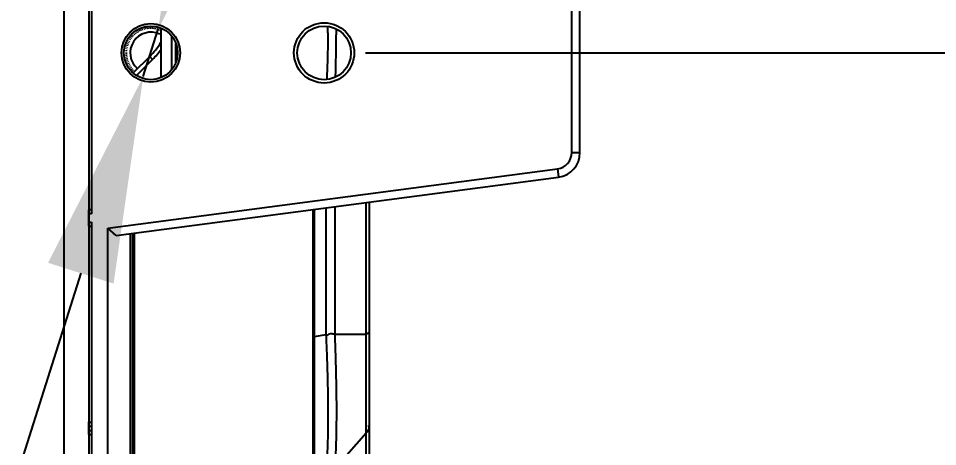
# Model space of a CAD drawing. Header units: millimetres. Extents: x -1070 to 42146, y 1440 to 12921.
# Drawn here: x 6332.1 to 6443.5, y 3615.1 to 3667 of the extents above; entities that cross this region are included whole.
import ezdxf

# ---------------------------------------------------------------- set-up
doc = ezdxf.new("R2010")
doc.units = ezdxf.units.MM
doc.linetypes.add('HIDDEN', pattern=[0.2, 0.1, -0.1])
for name, color, linetype in [('DIM', 4, 'Continuous'), ('DW-PLUS-XIANGTI实线CONTINUOUS', 7, 'Continuous'), ('DW-PLUS-XIANGTI隐藏线HIDDEN', 7, 'Continuous'), ('MOUZU_COVER实线CONTINUOUS', 7, 'Continuous')]:
    doc.layers.add(name, color=color, linetype=linetype)
doc.styles.get("Standard").update_dxf_attribs({"font": 'arial.ttf'})
doc.dimstyles.new('ISO-200', dxfattribs={"dimtxt": 30, "dimasz": 25, "dimexe": 1.25, "dimexo": 5, "dimgap": 5, "dimtad": 1, "dimtoh": 1, "dimdec": 1, "dimdsep": 46, "dimtxsty": 'Standard', "dimcen": 2.5, "dimadec": 0, "dimazin": 0, "dimtfac": 1, "dimtdec": 1, "dimtmove": 0, "dimatfit": 3, "dimfxl": 1, "dimarcsym": 0})

# ---------------------------------------------------------------- blocks, each defined once
blk = doc.blocks.new('*D114')
at = {"layer": 'Defpoints', "color": 0, "transparency": 16777216}
for p in [(6349.09, 3665.69), (6347.28, 3659.97)]:
    blk.add_point(p, dxfattribs=at)
at = {"layer": 'DIM', "color": 0, "lineweight": -2, "transparency": 16777216}
for p, q in [((6430.34, 3921.55), (6356.66, 3689.51)), ((6911.05, 3921.55), (6430.34, 3921.55)), ((6347.28, 3659.97), (6349.09, 3665.69)), ((6339.71, 3636.14), (6332.15, 3612.31))]:
    blk.add_line(p, q, dxfattribs=at)
at = {"layer": 'DIM', "color": 0, "transparency": 16777216}
for points in [[(6352.69, 3690.77), (6360.63, 3688.25), (6349.09, 3665.69)], [(6335.74, 3637.4), (6343.68, 3634.88), (6347.28, 3659.97)]]:
    blk.add_solid(points, dxfattribs=at)
at = {"layer": 'DIM', "color": 0, "lineweight": -3, "transparency": 16777216, "insert": (6673.2, 3946.55), "char_height": 30, "attachment_point": 5}
blk.add_mtext('{\\fGulim|b0|i0|c134|p0;4-\\fGulim|b0|i0|c0|p0;%%C\\fGulim|b0|i0|c134|p0;6.5 through hole}', dxfattribs=at)
blk = doc.blocks.new('*D132')
at = {"layer": 'Defpoints', "color": 0, "transparency": 16777216}
for p in [(6369.19, 3662.83), (6369.19, 2872.83), (6505.48, 2872.83)]:
    blk.add_point(p, dxfattribs=at)
at = {"layer": 'DIM', "color": 0, "lineweight": -2, "transparency": 16777216}
for p, q in [((6374.19, 3662.83), (6506.73, 3662.83)), ((6505.48, 3637.83), (6505.48, 2897.83)), ((6374.19, 2872.83), (6506.73, 2872.83))]:
    blk.add_line(p, q, dxfattribs=at)
at = {"layer": 'DIM', "color": 0, "transparency": 16777216}
for points in [[(6501.32, 3637.83), (6509.65, 3637.83), (6505.48, 3662.83)], [(6501.32, 2897.83), (6509.65, 2897.83), (6505.48, 2872.83)]]:
    blk.add_solid(points, dxfattribs=at)
at = {"layer": 'DIM', "color": 0, "lineweight": -3, "transparency": 16777216, "insert": (6481.06, 3267.14), "char_height": 30, "attachment_point": 5, "rotation": 90}
blk.add_mtext('790 [2\'-7 1/8"]', dxfattribs=at)

msp = doc.modelspace()

# ---------------------------------------------------------------- linework, layer by layer
at = {"color": 1, "lineweight": -3}
msp.add_lwpolyline([(6337.685, 3767.826), (6340.685, 3767.826), (6340.685, 2767.826), (6337.685, 2767.826)], close=True, dxfattribs=at)
at = {"layer": 'DW-PLUS-XIANGTI实线CONTINUOUS', "color": 7, "lineweight": -3}
for p, q in [((6340.985, 3766.226), (6340.985, 3643.326)), ((6399.185, 3650.751), (6399.185, 3674.901)), ((6400.185, 3650.751), (6400.185, 3674.901)), ((6349.385, 3665.765), (6349.385, 3659.887)), ((6350.685, 3664.773), (6350.685, 3660.879)), ((6348.056, 3662.397), (6346.063, 3660.404)), ((6348.41, 3662.043), (6346.491, 3660.125)), ((6348.41, 3662.043), (6348.056, 3662.397)), ((6399.185, 3650.751), (6400.185, 3650.751)), ((6342.985, 3641.598), (6397.446, 3648.768)), ((6397.446, 3648.768), (6397.577, 3647.776)), ((6343.985, 3640.721), (6397.577, 3647.776)), ((6367.985, 3643.88), (6367.985, 2891.771)), ((6369.393, 3644.066), (6369.393, 3628.661)), ((6370.463, 3644.207), (6370.463, 3628.762)), ((6374.271, 3628.762), (6374.271, 3644.708)), ((6374.685, 3593.204), (6374.685, 3644.763)), ((6340.685, 3641.826), (6340.685, 3643.826)), ((6340.985, 3643.826), (6340.685, 3643.826)), ((6340.985, 3643.326), (6340.685, 3643.326)), ((6367.844, 2891.79), (6367.844, 3643.862)), ((6340.685, 3642.326), (6340.985, 3642.326)), ((6340.685, 3641.826), (6340.985, 3641.826)), ((6340.985, 3642.326), (6340.985, 3519.326)), ((6342.985, 2894.054), (6342.985, 3641.598)), ((6343.985, 3640.721), (6342.985, 3641.598)), ((6345.692, 3640.946), (6345.692, 3117.826)), ((6345.985, 3640.984), (6345.985, 2894.668)), ((6346.19, 3641.011), (6346.19, 2894.641)), ((6369.393, 3628.661), (6367.985, 3628.443)), ((6370.463, 3628.762), (6374.271, 3628.762)), ((6340.685, 3616.607), (6340.685, 3618.123)), ((6340.685, 3618.106), (6340.985, 3618.106)), ((6340.685, 3617.607), (6340.985, 3617.607)), ((6340.685, 3617.106), (6340.985, 3617.106)), ((6340.685, 3616.606), (6340.985, 3616.606)), ((6370.463, 3612.499), (6374.271, 3616.798)), ((6374.274, 3614.116), (6374.271, 3616.798))]:
    msp.add_line(p, q, dxfattribs=at)
for centre, radius in [((6348.185, 3662.826), 3.55), ((6369.185, 3662.826), 3.65), ((6348.185, 3662.826), 3.25), ((6369.185, 3662.826), 3.25)]:
    msp.add_circle(centre, radius, dxfattribs=at)
for centre, radius, start, end in [((6348.185, 3662.826), 2.5, 64.28571, 229.99148), ((6215.205, 3666.643), 154.445, 359.48803, 359.76715), ((6188.561, 3666.287), 182.108, 359.57783, 359.79954), ((6340.985, 3669.468), 10, 315, 327.54352), ((6136.615, 3666.858), 234.057, 358.31542, 359.53175), ((6340.985, 3669.468), 10.5, 315, 323.77659), ((6397.185, 3650.751), 2, 277.5, 0), ((6397.185, 3650.751), 3, 277.5, 0), ((5598.171, 3622.275), 776.125, 359.728651, 0.335465), ((6131.42, 3619.68), 242.87, 359.31988, 359.74503)]:
    msp.add_arc(centre, radius, start, end, dxfattribs=at)
for points, knots in [([(6369.644, 3665.263), (6369.641, 3664.813), (6369.616, 3662.945), (6369.563, 3661.076), (6369.512, 3659.658)], [0, 0, 0, 0, 0.2407502, 1, 1, 1, 1]), ([(6369.398, 3628.662), (6369.439, 3627.824), (6369.575, 3624.617), (6369.651, 3621.407), (6369.651, 3619.035)], [0, 0, 0, 0, 0.26108, 1, 1, 1, 1]), ([(6370.463, 3628.749), (6370.322, 3628.739), (6370.004, 3628.896), (6369.652, 3628.72), (6369.524, 3628.58)], [0, 0, 0, 0, 0.4246888, 1, 1, 1, 1]), ([(6370.464, 3628.762), (6370.498, 3627.948), (6370.608, 3624.827), (6370.669, 3621.704), (6370.669, 3619.397)], [0, 0, 0, 0, 0.2610477, 1, 1, 1, 1]), ([(6374.271, 3628.76), (6374.358, 3628.834), (6374.444, 3628.889), (6374.682, 3628.903), (6374.567, 3628.898), (6374.532, 3628.899)], [0, 0, 0, 0, 0.6875065, 0.7911547, 1, 1, 1, 1]), ([(6370.669, 3619.397), (6370.669, 3618.716), (6370.652, 3616.416), (6370.595, 3614.114), (6370.464, 3612.499)], [0, 0, 0, 0, 0.2957697, 1, 1, 1, 1]), ([(6369.651, 3619.035), (6369.651, 3618.335), (6369.63, 3615.966), (6369.558, 3613.593), (6369.398, 3611.931)], [0, 0, 0, 0, 0.2953363, 1, 1, 1, 1]), ([(6374.271, 3616.799), (6374.471, 3616.938), (6374.727, 3617.283), (6374.591, 3617.621), (6374.532, 3617.694)], [0, 0, 0, 0, 0.7210885, 1, 1, 1, 1])]:
    msp.add_open_spline(points, degree=3, knots=knots, dxfattribs=at)
msp.add_open_spline([(6374.282, 3626.819), (6374.279, 3627.467), (6374.276, 3628.115), (6374.272, 3628.762)], degree=3, dxfattribs=at)
at = {"layer": 'DW-PLUS-XIANGTI隐藏线HIDDEN', "color": 5, "linetype": 'HIDDEN', "lineweight": -3}
msp.add_arc((6348.185, 3662.826), 3, 66.41873, 229.05497, dxfattribs=at)
at = {"layer": 'MOUZU_COVER实线CONTINUOUS', "color": 7, "lineweight": -3}
msp.add_line((6351.185, 3663.922), (6351.185, 3661.73), dxfattribs=at)

# ---------------------------------------------------------------- dimensions: what is measured, and where the dimension line sits
at = {"layer": 'DIM', "color": 7, "lineweight": -3}
dim = msp.add_diameter_dim_2p(p1=(6347.277, 3659.967), p2=(6349.093, 3665.685), text='{\\fGulim|b0|i0|c134|p0;4-\\fGulim|b0|i0|c0|p0;%%C\\fGulim|b0|i0|c134|p0;6.5 through hole}', dimstyle='ISO-200', dxfattribs=at)
dim.commit()
dim.dimension.update_dxf_attribs({"geometry": '*D114', "text_midpoint": (6673.195, 3921.55), "dimtype": 163})
dim = msp.add_linear_dim(base=(6505.484, 2872.826), p1=(6369.185, 3662.826), p2=(6369.185, 2872.826), angle=90, dimstyle='ISO-200', dxfattribs=at)
dim.commit()
dim.dimension.update_dxf_attribs({"geometry": '*D132', "text_midpoint": (6505.484, 3267.136), "dimtype": 160})

doc.saveas('drawing.dxf')
